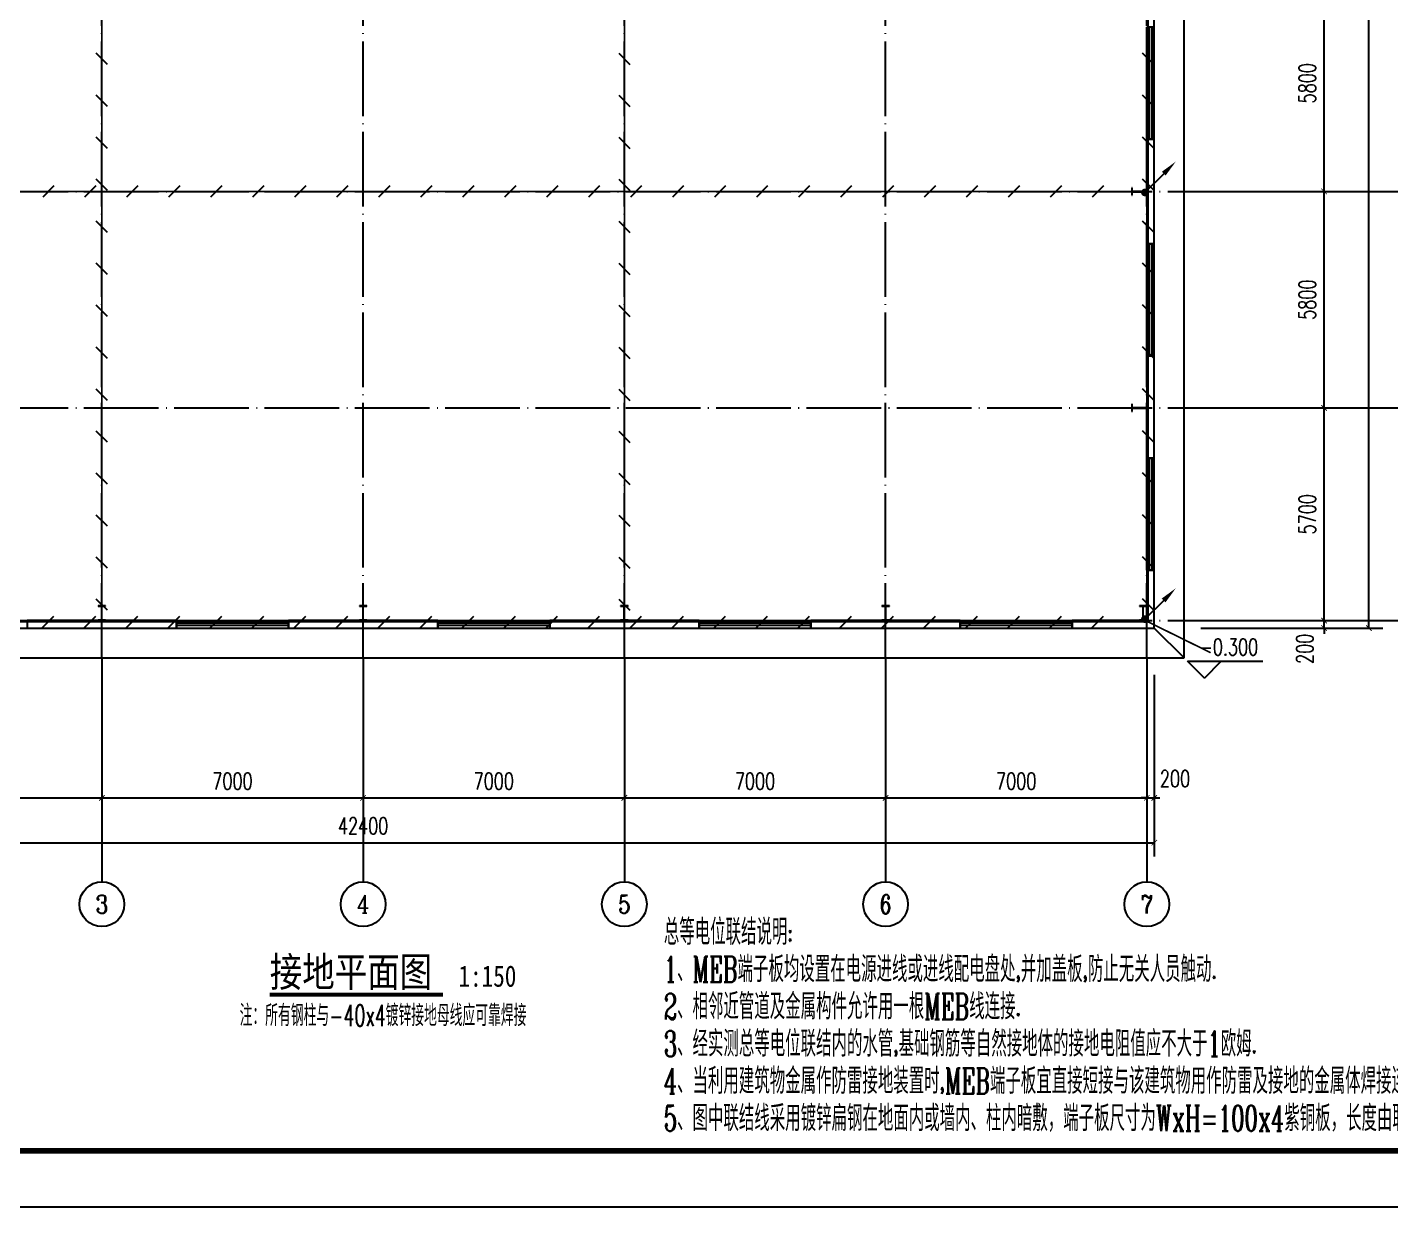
# Model space of a CAD drawing. Extents: x 33088 to 140010, y 13737 to 369010.
# Drawn here: x 67274 to 103810, y 81629 to 113235 of the extents above; entities that cross this region are included whole.
import ezdxf
from ezdxf.enums import TextEntityAlignment as Align

# ---------------------------------------------------------------- set-up
doc = ezdxf.new("R2010")
doc.units = 0
doc.header["$LTSCALE"] = 1000
doc.header["$MEASUREMENT"] = 0
doc.linetypes.add('CENTER2', pattern=[1.14, 0.75, -0.13, 0.13, -0.13])
doc.linetypes.add('DOTE', pattern=[2.42, 2, -0.2, 0.02, -0.2])
doc.layers.get('0').update_dxf_attribs({"linetype": 'CONTINUOUS'})
doc.layers.get('DEFPOINTS').update_dxf_attribs({"linetype": 'CONTINUOUS'})
for name, color, linetype in [('AXIS', 3, 'CONTINUOUS'), ('AXIS_TEXT', 7, 'CONTINUOUS'), ('COLUMN', 99, 'CONTINUOUS'), ('DIM_ELEV', 3, 'CONTINUOUS'), ('DOTE', 1, 'DOTE'), ('GROUND', 2, 'CONTINUOUS'), ('LWIRE', 4, 'CONTINUOUS'), ('PUB_TEXT', 7, 'CONTINUOUS'), ('PUB_TITLE', 4, 'CONTINUOUS'), ('SHTLN', 4, 'CONTINUOUS'), ('TEL_SYMB', 3, 'CONTINUOUS'), ('TEL_TEXT', 7, 'CONTINUOUS'), ('WALL', 9, 'CONTINUOUS'), ('WINDOW', 99, 'CONTINUOUS'), ('WIRE-接地', 4, 'CONTINUOUS'), ('WIRE-照明', 1, 'CONTINUOUS')]:
    doc.layers.add(name, color=color, linetype=linetype)
doc.styles.add('_TCH_AXIS', font='COMPLEX', dxfattribs={"bigfont": 'GBCBIG'})
doc.styles.add('_TCH_DIM', font='SIMPLEX', dxfattribs={"bigfont": 'GBCBIG'})
doc.styles.add('COMPLEX', font='COMPLEX')
doc.styles.add('DIM_FONT', font='SIMPLEX', dxfattribs={"width": 0.7, "bigfont": 'GBCBIG'})
doc.styles.get("Standard").update_dxf_attribs({"font": 'gbenor.shx', "bigfont": 'gbcbig.shx'})
doc.styles.add('STY53', font='COMPLEX', dxfattribs={"width": 0.6, "bigfont": 'HZTXT'})
doc.styles.add('新宋体', font='', dxfattribs={"width": 0.8})
doc.styles.get('新宋体').set_extended_font_data('NSimSun')
doc.dimstyles.new('DIMN150', dxfattribs={"dimscale": 1.5, "dimtxt": 300, "dimasz": 100, "dimexe": 250, "dimexo": 300, "dimgap": 150, "dimtad": 1, "dimdec": 0, "dimzin": 0, "dimtxsty": 'DIM_FONT', "dimblk": 'ARCHTICK', "dimcen": 0.09, "dimclrt": 7, "dimazin": 3, "dimtfac": 1, "dimtdec": 0, "dimtix": 1, "dimtmove": 0, "dimatfit": 3, "dimtolj": 1, "dimtzin": 0})

# ---------------------------------------------------------------- blocks, each defined once
blk = doc.blocks.new('_AXISO')
blk.add_circle((0, 0), 0.5)
at = {"layer": 'AXIS_TEXT', "style": 'COMPLEX', "width": 1.041667}
blk.add_attdef('A', text='', height=0.56, dxfattribs=at).set_placement((-0.25, -0.28), (0.25, -0.28), align=Align.FIT)
blk = doc.blocks.new('_ARCHTICK')
at = {"color": 0, "linetype": 'BYBLOCK', "const_width": 0.15}
blk.add_lwpolyline([(-0.5, -0.5), (0.5, 0.5)], dxfattribs=at)
blk = doc.blocks.new('*D47')
at = {"layer": 'AXIS', "color": 0}
for p, q in [((1861107, 54760), (1861107, 49885)), ((1903507, 54760), (1903507, 49885)), ((1861107, 50260), (1903507, 50260))]:
    blk.add_line(p, q, dxfattribs=at)
at = {"layer": 'DEFPOINTS', "color": 0}
for p in [(1861107, 55210), (1903507, 55210), (1903507, 50260)]:
    blk.add_point(p, dxfattribs=at)
at = {"layer": 'AXIS', "color": 0, "xscale": 150, "yscale": 150, "zscale": 150, "rotation": 180}
blk.add_blockref('_ARCHTICK', (1861107, 50260), dxfattribs=at)
at = {"layer": 'AXIS', "color": 0, "xscale": 150, "yscale": 150, "zscale": 150}
blk.add_blockref('_ARCHTICK', (1903507, 50260), dxfattribs=at)
at = {"layer": 'AXIS', "color": 7, "insert": (1882307, 50710), "char_height": 450, "attachment_point": 5, "style": 'DIM_FONT'}
blk.add_mtext('\\A1;42400', dxfattribs=at)
blk = doc.blocks.new('*D50')
at = {"layer": 'AXIS', "color": 0}
for p, q in [((1868307, 54760), (1868307, 51085)), ((1875307, 54760), (1875307, 51085)), ((1868307, 51460), (1875307, 51460))]:
    blk.add_line(p, q, dxfattribs=at)
at = {"layer": 'DEFPOINTS', "color": 0}
for p in [(1868307, 55210), (1875307, 55210), (1875307, 51460)]:
    blk.add_point(p, dxfattribs=at)
at = {"layer": 'AXIS', "color": 0, "xscale": 150, "yscale": 150, "zscale": 150, "rotation": 180}
blk.add_blockref('_ARCHTICK', (1868307, 51460), dxfattribs=at)
at = {"layer": 'AXIS', "color": 0, "xscale": 150, "yscale": 150, "zscale": 150}
blk.add_blockref('_ARCHTICK', (1875307, 51460), dxfattribs=at)
at = {"layer": 'AXIS', "color": 7, "insert": (1871807, 51910), "char_height": 450, "attachment_point": 5, "style": 'DIM_FONT'}
blk.add_mtext('\\A1;7000', dxfattribs=at)
blk = doc.blocks.new('*D51')
at = {"layer": 'AXIS', "color": 0}
for p, q in [((1875307, 54760), (1875307, 51085)), ((1882307, 54760), (1882307, 51085)), ((1875307, 51460), (1882307, 51460))]:
    blk.add_line(p, q, dxfattribs=at)
at = {"layer": 'DEFPOINTS', "color": 0}
for p in [(1875307, 55210), (1882307, 55210), (1882307, 51460)]:
    blk.add_point(p, dxfattribs=at)
at = {"layer": 'AXIS', "color": 0, "xscale": 150, "yscale": 150, "zscale": 150, "rotation": 180}
blk.add_blockref('_ARCHTICK', (1875307, 51460), dxfattribs=at)
at = {"layer": 'AXIS', "color": 0, "xscale": 150, "yscale": 150, "zscale": 150}
blk.add_blockref('_ARCHTICK', (1882307, 51460), dxfattribs=at)
at = {"layer": 'AXIS', "color": 7, "insert": (1878807, 51910), "char_height": 450, "attachment_point": 5, "style": 'DIM_FONT'}
blk.add_mtext('\\A1;7000', dxfattribs=at)
blk = doc.blocks.new('*D52')
at = {"layer": 'AXIS', "color": 0}
for p, q in [((1882307, 54760), (1882307, 51085)), ((1889307, 54760), (1889307, 51085)), ((1882307, 51460), (1889307, 51460))]:
    blk.add_line(p, q, dxfattribs=at)
at = {"layer": 'DEFPOINTS', "color": 0}
for p in [(1882307, 55210), (1889307, 55210), (1889307, 51460)]:
    blk.add_point(p, dxfattribs=at)
at = {"layer": 'AXIS', "color": 0, "xscale": 150, "yscale": 150, "zscale": 150, "rotation": 180}
blk.add_blockref('_ARCHTICK', (1882307, 51460), dxfattribs=at)
at = {"layer": 'AXIS', "color": 0, "xscale": 150, "yscale": 150, "zscale": 150}
blk.add_blockref('_ARCHTICK', (1889307, 51460), dxfattribs=at)
at = {"layer": 'AXIS', "color": 7, "insert": (1885807, 51910), "char_height": 450, "attachment_point": 5, "style": 'DIM_FONT'}
blk.add_mtext('\\A1;7000', dxfattribs=at)
blk = doc.blocks.new('*D53')
at = {"layer": 'AXIS', "color": 0}
for p, q in [((1889307, 54760), (1889307, 51085)), ((1896307, 54760), (1896307, 51085)), ((1889307, 51460), (1896307, 51460))]:
    blk.add_line(p, q, dxfattribs=at)
at = {"layer": 'DEFPOINTS', "color": 0}
for p in [(1889307, 55210), (1896307, 55210), (1896307, 51460)]:
    blk.add_point(p, dxfattribs=at)
at = {"layer": 'AXIS', "color": 0, "xscale": 150, "yscale": 150, "zscale": 150, "rotation": 180}
blk.add_blockref('_ARCHTICK', (1889307, 51460), dxfattribs=at)
at = {"layer": 'AXIS', "color": 0, "xscale": 150, "yscale": 150, "zscale": 150}
blk.add_blockref('_ARCHTICK', (1896307, 51460), dxfattribs=at)
at = {"layer": 'AXIS', "color": 7, "insert": (1892807, 51910), "char_height": 450, "attachment_point": 5, "style": 'DIM_FONT'}
blk.add_mtext('\\A1;7000', dxfattribs=at)
blk = doc.blocks.new('*D54')
at = {"layer": 'AXIS', "color": 0}
for p, q in [((1896307, 54760), (1896307, 51085)), ((1903307, 54760), (1903307, 51085)), ((1896307, 51460), (1903307, 51460))]:
    blk.add_line(p, q, dxfattribs=at)
at = {"layer": 'DEFPOINTS', "color": 0}
for p in [(1896307, 55210), (1903307, 55210), (1903307, 51460)]:
    blk.add_point(p, dxfattribs=at)
at = {"layer": 'AXIS', "color": 0, "xscale": 150, "yscale": 150, "zscale": 150, "rotation": 180}
blk.add_blockref('_ARCHTICK', (1896307, 51460), dxfattribs=at)
at = {"layer": 'AXIS', "color": 0, "xscale": 150, "yscale": 150, "zscale": 150}
blk.add_blockref('_ARCHTICK', (1903307, 51460), dxfattribs=at)
at = {"layer": 'AXIS', "color": 7, "insert": (1899807, 51910), "char_height": 450, "attachment_point": 5, "style": 'DIM_FONT'}
blk.add_mtext('\\A1;7000', dxfattribs=at)
blk = doc.blocks.new('*D55')
at = {"layer": 'AXIS', "color": 0}
for p, q in [((1903307, 54760), (1903307, 51085)), ((1903507, 54760), (1903507, 51085)), ((1903307, 51460), (1903157, 51460)), ((1903307, 51460), (1903507, 51460)), ((1903507, 51460), (1903657, 51460))]:
    blk.add_line(p, q, dxfattribs=at)
at = {"layer": 'DEFPOINTS', "color": 0}
for p in [(1903307, 55210), (1903507, 55210), (1903507, 51460)]:
    blk.add_point(p, dxfattribs=at)
at = {"layer": 'AXIS', "color": 0, "xscale": 150, "yscale": 150, "zscale": 150}
blk.add_blockref('_ARCHTICK', (1903307, 51460), dxfattribs=at)
at = {"layer": 'AXIS', "color": 0, "xscale": 150, "yscale": 150, "zscale": 150, "rotation": 180}
blk.add_blockref('_ARCHTICK', (1903507, 51460), dxfattribs=at)
at = {"layer": 'AXIS', "color": 7, "insert": (1904062, 51977), "char_height": 450, "attachment_point": 5, "style": 'DIM_FONT'}
blk.add_mtext('\\A1;200', dxfattribs=at)
blk = doc.blocks.new('*D65')
at = {"layer": 'AXIS', "color": 0}
for p, q in [((1904757, 91010), (1909632, 91010)), ((1909257, 56010), (1909257, 91010)), ((1904757, 56010), (1909632, 56010))]:
    blk.add_line(p, q, dxfattribs=at)
at = {"layer": 'DEFPOINTS', "color": 0}
for p in [(1904307, 91010), (1909257, 91010), (1904307, 56010)]:
    blk.add_point(p, dxfattribs=at)
at = {"layer": 'AXIS', "color": 0, "xscale": 150, "yscale": 150, "zscale": 150}
for p, rotation in [((1909257, 91010), 90), ((1909257, 56010), 270)]:
    blk.add_blockref('_ARCHTICK', p, dxfattribs=dict(at, rotation=rotation))
at = {"layer": 'AXIS', "color": 7, "insert": (1908807, 73510), "char_height": 450, "attachment_point": 5, "rotation": 90, "style": 'DIM_FONT'}
blk.add_mtext('\\A1;35000', dxfattribs=at)
blk = doc.blocks.new('*D66')
at = {"layer": 'AXIS', "color": 0}
for p, q in [((1908057, 56210), (1908057, 56360)), ((1904757, 56210), (1908432, 56210)), ((1904757, 56010), (1908432, 56010)), ((1908057, 56010), (1908057, 56210)), ((1908057, 56010), (1908057, 55860))]:
    blk.add_line(p, q, dxfattribs=at)
at = {"layer": 'DEFPOINTS', "color": 0}
for p in [(1904307, 56210), (1904307, 56010), (1908057, 56210)]:
    blk.add_point(p, dxfattribs=at)
at = {"layer": 'AXIS', "color": 0, "xscale": 150, "yscale": 150, "zscale": 150}
for p, rotation in [((1908057, 56210), 270), ((1908057, 56010), 90)]:
    blk.add_blockref('_ARCHTICK', p, dxfattribs=dict(at, rotation=rotation))
at = {"layer": 'AXIS', "color": 7, "insert": (1907540, 55455), "char_height": 450, "attachment_point": 5, "rotation": 90, "style": 'DIM_FONT'}
blk.add_mtext('\\A1;200', dxfattribs=at)
blk = doc.blocks.new('*D67')
at = {"layer": 'AXIS', "color": 0}
for p, q in [((1904757, 61910), (1908432, 61910)), ((1908057, 56210), (1908057, 61910)), ((1904757, 56210), (1908432, 56210))]:
    blk.add_line(p, q, dxfattribs=at)
at = {"layer": 'DEFPOINTS', "color": 0}
for p in [(1904307, 61910), (1908057, 61910), (1904307, 56210)]:
    blk.add_point(p, dxfattribs=at)
at = {"layer": 'AXIS', "color": 0, "xscale": 150, "yscale": 150, "zscale": 150}
for p, rotation in [((1908057, 61910), 90), ((1908057, 56210), 270)]:
    blk.add_blockref('_ARCHTICK', p, dxfattribs=dict(at, rotation=rotation))
at = {"layer": 'AXIS', "color": 7, "insert": (1907607, 59060), "char_height": 450, "attachment_point": 5, "rotation": 90, "style": 'DIM_FONT'}
blk.add_mtext('\\A1;5700', dxfattribs=at)
blk = doc.blocks.new('*D68')
at = {"layer": 'AXIS', "color": 0}
for p, q in [((1904757, 67710), (1908432, 67710)), ((1908057, 61910), (1908057, 67710)), ((1904757, 61910), (1908432, 61910))]:
    blk.add_line(p, q, dxfattribs=at)
at = {"layer": 'DEFPOINTS', "color": 0}
for p in [(1904307, 67710), (1908057, 67710), (1904307, 61910)]:
    blk.add_point(p, dxfattribs=at)
at = {"layer": 'AXIS', "color": 0, "xscale": 150, "yscale": 150, "zscale": 150}
for p, rotation in [((1908057, 67710), 90), ((1908057, 61910), 270)]:
    blk.add_blockref('_ARCHTICK', p, dxfattribs=dict(at, rotation=rotation))
at = {"layer": 'AXIS', "color": 7, "insert": (1907607, 64810), "char_height": 450, "attachment_point": 5, "rotation": 90, "style": 'DIM_FONT'}
blk.add_mtext('\\A1;5800', dxfattribs=at)
blk = doc.blocks.new('*D69')
at = {"layer": 'AXIS', "color": 0}
for p, q in [((1904757, 73510), (1908432, 73510)), ((1908057, 67710), (1908057, 73510)), ((1904757, 67710), (1908432, 67710))]:
    blk.add_line(p, q, dxfattribs=at)
at = {"layer": 'DEFPOINTS', "color": 0}
for p in [(1904307, 73510), (1908057, 73510), (1904307, 67710)]:
    blk.add_point(p, dxfattribs=at)
at = {"layer": 'AXIS', "color": 0, "xscale": 150, "yscale": 150, "zscale": 150}
for p, rotation in [((1908057, 73510), 90), ((1908057, 67710), 270)]:
    blk.add_blockref('_ARCHTICK', p, dxfattribs=dict(at, rotation=rotation))
at = {"layer": 'AXIS', "color": 7, "insert": (1907607, 70610), "char_height": 450, "attachment_point": 5, "rotation": 90, "style": 'DIM_FONT'}
blk.add_mtext('\\A1;5800', dxfattribs=at)
blk = doc.blocks.new('$WINLIB2D$00000001')
for p, q in [((-0.5, 0.5), (0.5, 0.5)), ((-0.5, 0.5), (-0.5, -0.5)), ((0.5, -0.5), (0.5, 0.5)), ((0.5, 0.167), (-0.5, 0.167)), ((0.5, -0.167), (-0.5, -0.167)), ((-0.5, -0.5), (0.5, -0.5))]:
    blk.add_line(p, q)
blk = doc.blocks.new('$TELECSYS$00000008')
blk.add_line((0.4, 0.4), (-0.4, -0.4))
blk = doc.blocks.new('$TELECSYS$00000079')
for p, q in [((0.7, 0.7), (0, 0)), ((0.104, 0.104), (0.104, 0.104)), ((-0.104, -0.104), (-0.104, -0.104))]:
    blk.add_line(p, q)
at = {"const_width": 0.142}
blk.add_lwpolyline([(-0.071, 0, 1), (0.071, 0, 1)], format="xyb", close=True, dxfattribs=at)
blk.add_solid([(0.63, 0.77), (0.77, 0.63), (1.15, 1.15)])
at = {"width": 0.8, "flags": 9}
blk.add_attdef('A', (0, 0), '', height=0.00002, dxfattribs=at)
blk = doc.blocks.new('QW1')
at = {"layer": 'AXIS', "color": 8}
for p, q in [((1904307.3, 67709.9), (1910307.3, 67709.9)), ((1904307.3, 61909.9), (1910307.3, 61909.9)), ((1904307.3, 56209.9), (1910307.3, 56209.9)), ((1875307.3, 55209.9), (1875307.3, 49209.9)), ((1882307.3, 55209.9), (1882307.3, 49209.9)), ((1889307.3, 55209.9), (1889307.3, 49209.9)), ((1896307.3, 55209.9), (1896307.3, 49209.9)), ((1903307.3, 55209.9), (1903307.3, 49209.9))]:
    blk.add_line(p, q, dxfattribs=at)
at = {"layer": 'COLUMN', "color": 8}
for p, q in [((1902917.3, 67809.9), (1902907.3, 67809.9)), ((1902907.3, 67809.9), (1902907.3, 67609.9)), ((1902907.3, 67609.9), (1902917.3, 67609.9)), ((1902917.3, 67713.7), (1902917.3, 67809.9)), ((1902922.3, 67708.7), (1902917.3, 67713.7)), ((1902917.3, 67697.7), (1902922.3, 67702.7)), ((1902917.3, 67609.9), (1902917.3, 67697.7)), ((1903292.3, 67708.7), (1902922.3, 67708.7)), ((1902922.3, 67702.7), (1903292.3, 67702.7)), ((1903297.3, 67713.7), (1903292.3, 67708.7)), ((1903292.3, 67702.7), (1903297.3, 67697.7)), ((1903307.3, 67809.9), (1903297.3, 67809.9)), ((1903297.3, 67809.9), (1903297.3, 67713.7)), ((1903297.3, 67697.7), (1903297.3, 67609.9)), ((1903297.3, 67609.9), (1903307.3, 67609.9)), ((1903307.3, 67609.9), (1903307.3, 67809.9)), ((1902917.3, 62009.9), (1902907.3, 62009.9)), ((1902907.3, 62009.9), (1902907.3, 61809.9)), ((1902907.3, 61809.9), (1902917.3, 61809.9)), ((1902917.3, 61913.7), (1902917.3, 62009.9)), ((1902922.3, 61908.7), (1902917.3, 61913.7)), ((1902917.3, 61897.7), (1902922.3, 61902.7)), ((1902917.3, 61809.9), (1902917.3, 61897.7)), ((1903292.3, 61908.7), (1902922.3, 61908.7)), ((1902922.3, 61902.7), (1903292.3, 61902.7)), ((1903297.3, 61913.7), (1903292.3, 61908.7)), ((1903292.3, 61902.7), (1903297.3, 61897.7)), ((1903307.3, 62009.9), (1903297.3, 62009.9)), ((1903297.3, 62009.9), (1903297.3, 61913.7)), ((1903297.3, 61897.7), (1903297.3, 61809.9)), ((1903297.3, 61809.9), (1903307.3, 61809.9)), ((1903307.3, 61809.9), (1903307.3, 62009.9)), ((1875407.3, 56609.9), (1875207.3, 56609.9)), ((1875207.3, 56609.9), (1875207.3, 56599.9)), ((1875207.3, 56599.9), (1875295.1, 56599.9)), ((1875295.1, 56599.9), (1875300.1, 56594.9)), ((1875300.1, 56594.9), (1875300.1, 56224.9)), ((1875306.1, 56594.9), (1875311.1, 56599.9)), ((1875306.1, 56224.9), (1875306.1, 56594.9)), ((1875311.1, 56599.9), (1875407.3, 56599.9)), ((1875407.3, 56599.9), (1875407.3, 56609.9)), ((1882407.3, 56609.9), (1882207.3, 56609.9)), ((1882207.3, 56609.9), (1882207.3, 56599.9)), ((1882207.3, 56599.9), (1882295.1, 56599.9)), ((1882295.1, 56599.9), (1882300.1, 56594.9)), ((1882300.1, 56594.9), (1882300.1, 56224.9)), ((1882306.1, 56594.9), (1882311.1, 56599.9)), ((1882306.1, 56224.9), (1882306.1, 56594.9)), ((1882311.1, 56599.9), (1882407.3, 56599.9)), ((1882407.3, 56599.9), (1882407.3, 56609.9)), ((1889407.3, 56609.9), (1889207.3, 56609.9)), ((1889207.3, 56609.9), (1889207.3, 56599.9)), ((1889207.3, 56599.9), (1889295.1, 56599.9)), ((1889295.1, 56599.9), (1889300.1, 56594.9)), ((1889300.1, 56594.9), (1889300.1, 56224.9)), ((1889306.1, 56594.9), (1889311.1, 56599.9)), ((1889306.1, 56224.9), (1889306.1, 56594.9)), ((1889311.1, 56599.9), (1889407.3, 56599.9)), ((1889407.3, 56599.9), (1889407.3, 56609.9)), ((1896407.3, 56609.9), (1896207.3, 56609.9)), ((1896207.3, 56609.9), (1896207.3, 56599.9)), ((1896207.3, 56599.9), (1896295.1, 56599.9)), ((1896295.1, 56599.9), (1896300.1, 56594.9)), ((1896300.1, 56594.9), (1896300.1, 56224.9)), ((1896306.1, 56594.9), (1896311.1, 56599.9)), ((1896306.1, 56224.9), (1896306.1, 56594.9)), ((1896311.1, 56599.9), (1896407.3, 56599.9)), ((1896407.3, 56599.9), (1896407.3, 56609.9)), ((1903307.3, 56609.9), (1903107.3, 56609.9)), ((1903107.3, 56609.9), (1903107.3, 56599.9)), ((1903107.3, 56599.9), (1903195.1, 56599.9)), ((1903195.1, 56599.9), (1903200.1, 56594.9)), ((1903200.1, 56594.9), (1903200.1, 56224.9)), ((1903206.1, 56594.9), (1903211.1, 56599.9)), ((1903206.1, 56224.9), (1903206.1, 56594.9)), ((1903211.1, 56599.9), (1903307.3, 56599.9)), ((1903307.3, 56599.9), (1903307.3, 56609.9)), ((1875295.1, 56219.9), (1875207.3, 56219.9)), ((1875207.3, 56219.9), (1875207.3, 56209.9)), ((1875207.3, 56209.9), (1875407.3, 56209.9)), ((1875300.1, 56224.9), (1875295.1, 56219.9)), ((1875311.1, 56219.9), (1875306.1, 56224.9)), ((1875407.3, 56219.9), (1875311.1, 56219.9)), ((1875407.3, 56209.9), (1875407.3, 56219.9)), ((1882295.1, 56219.9), (1882207.3, 56219.9)), ((1882207.3, 56219.9), (1882207.3, 56209.9)), ((1882207.3, 56209.9), (1882407.3, 56209.9)), ((1882300.1, 56224.9), (1882295.1, 56219.9)), ((1882311.1, 56219.9), (1882306.1, 56224.9)), ((1882407.3, 56219.9), (1882311.1, 56219.9)), ((1882407.3, 56209.9), (1882407.3, 56219.9)), ((1889295.1, 56219.9), (1889207.3, 56219.9)), ((1889207.3, 56219.9), (1889207.3, 56209.9)), ((1889207.3, 56209.9), (1889407.3, 56209.9)), ((1889300.1, 56224.9), (1889295.1, 56219.9)), ((1889311.1, 56219.9), (1889306.1, 56224.9)), ((1889407.3, 56219.9), (1889311.1, 56219.9)), ((1889407.3, 56209.9), (1889407.3, 56219.9)), ((1896295.1, 56219.9), (1896207.3, 56219.9)), ((1896207.3, 56219.9), (1896207.3, 56209.9)), ((1896207.3, 56209.9), (1896407.3, 56209.9)), ((1896300.1, 56224.9), (1896295.1, 56219.9)), ((1896311.1, 56219.9), (1896306.1, 56224.9)), ((1896407.3, 56219.9), (1896311.1, 56219.9)), ((1896407.3, 56209.9), (1896407.3, 56219.9)), ((1903195.1, 56219.9), (1903107.3, 56219.9)), ((1903107.3, 56219.9), (1903107.3, 56209.9)), ((1903107.3, 56209.9), (1903307.3, 56209.9)), ((1903200.1, 56224.9), (1903195.1, 56219.9)), ((1903211.1, 56219.9), (1903206.1, 56224.9)), ((1903307.3, 56219.9), (1903211.1, 56219.9)), ((1903307.3, 56209.9), (1903307.3, 56219.9))]:
    blk.add_line(p, q, dxfattribs=at)
at = {"layer": 'DIM_ELEV', "color": 8}
for p, q in [((1904849.8, 54672.6), (1904399.8, 55122.6)), ((1904399.8, 55122.6), (1906419.6, 55122.6)), ((1904849.8, 54672.6), (1905299.8, 55122.6))]:
    blk.add_line(p, q, dxfattribs=at)
at = {"layer": 'DOTE', "color": 8}
for p, q in [((1875307.3, 55209.9), (1875307.3, 91809.9)), ((1882307.3, 55209.9), (1882307.3, 91809.9)), ((1889307.3, 55209.9), (1889307.3, 91809.9)), ((1896307.3, 55209.9), (1896307.3, 91809.9)), ((1903307.3, 55209.9), (1903307.3, 91809.9)), ((1860307.3, 67709.9), (1904307.3, 67709.9)), ((1860307.3, 61909.9), (1904307.3, 61909.9)), ((1860307.3, 56209.9), (1904307.3, 56209.9))]:
    blk.add_line(p, q, dxfattribs=at)
at = {"layer": 'GROUND', "color": 8}
for p, q in [((1904307.3, 55209.9), (1904307.3, 91809.9)), ((1903507.3, 56009.9), (1903507.3, 91009.9)), ((1861107.3, 56009.9), (1903507.3, 56009.9)), ((1903507.3, 56009.9), (1904307.3, 55209.9)), ((1860307.3, 55209.9), (1904307.3, 55209.9))]:
    blk.add_line(p, q, dxfattribs=at)
at = {"layer": 'WALL', "color": 8}
for p, q in [((1903507.3, 69109.9), (1903307.3, 69109.9)), ((1903307.3, 69109.9), (1903307.3, 67809.9)), ((1903507.3, 67707.8), (1903507.3, 69109.9)), ((1903307.3, 67609.9), (1903307.3, 66309.9)), ((1903507.3, 66309.9), (1903507.3, 67707.8)), ((1903307.3, 66309.9), (1903507.3, 66309.9)), ((1903507.3, 63309.9), (1903307.3, 63309.9)), ((1903307.3, 63309.9), (1903307.3, 62009.9)), ((1903507.3, 61907.8), (1903507.3, 63309.9)), ((1903307.3, 61809.9), (1903307.3, 60559.9)), ((1903507.3, 60559.9), (1903507.3, 61907.8)), ((1903307.3, 60559.9), (1903507.3, 60559.9)), ((1903507.3, 57559.9), (1903307.3, 57559.9)), ((1903307.3, 57559.9), (1903307.3, 56609.9)), ((1903507.3, 56009.9), (1903507.3, 57559.9)), ((1903307.3, 56599.9), (1903307.3, 56219.9)), ((1875207.3, 56209.9), (1873307.3, 56209.9)), ((1873307.3, 56209.9), (1873307.3, 56009.9)), ((1873307.3, 56009.9), (1875305.2, 56009.9)), ((1875305.2, 56009.9), (1877307.3, 56009.9)), ((1877307.3, 56209.9), (1875407.3, 56209.9)), ((1877307.3, 56009.9), (1877307.3, 56209.9)), ((1882207.3, 56209.9), (1880307.3, 56209.9)), ((1880307.3, 56209.9), (1880307.3, 56009.9)), ((1880307.3, 56009.9), (1882305.2, 56009.9)), ((1882305.2, 56009.9), (1884307.3, 56009.9)), ((1884307.3, 56209.9), (1882407.3, 56209.9)), ((1884307.3, 56009.9), (1884307.3, 56209.9)), ((1889207.3, 56209.9), (1887307.3, 56209.9)), ((1887307.3, 56209.9), (1887307.3, 56009.9)), ((1887307.3, 56009.9), (1889305.2, 56009.9)), ((1889305.2, 56009.9), (1891307.3, 56009.9)), ((1891307.3, 56209.9), (1889407.3, 56209.9)), ((1891307.3, 56009.9), (1891307.3, 56209.9)), ((1896207.3, 56209.9), (1894307.3, 56209.9)), ((1894307.3, 56209.9), (1894307.3, 56009.9)), ((1894307.3, 56009.9), (1896305.2, 56009.9)), ((1896305.2, 56009.9), (1898307.3, 56009.9)), ((1898307.3, 56209.9), (1896407.3, 56209.9)), ((1898307.3, 56009.9), (1898307.3, 56209.9)), ((1903107.3, 56209.9), (1901307.3, 56209.9)), ((1901307.3, 56209.9), (1901307.3, 56009.9)), ((1901307.3, 56009.9), (1903507.3, 56009.9))]:
    blk.add_line(p, q, dxfattribs=at)
at = {"layer": 'AXIS', "color": 8}
ref = blk.add_blockref('_AXISO', (1875307.3, 48609.9), dxfattribs=dict(at, xscale=1200, yscale=1200, zscale=1200))
ref.add_attrib('A', '3', dxfattribs={"layer": 'AXIS_TEXT', "color": 8, "height": 493.2, "style": '_TCH_AXIS'}).set_placement((1875142.9, 48363.3), (1875471.7, 48363.3), align=Align.FIT)
ref = blk.add_blockref('_AXISO', (1882307.3, 48609.9), dxfattribs=dict(at, xscale=1200, yscale=1200, zscale=1200))
ref.add_attrib('A', '4', dxfattribs={"layer": 'AXIS_TEXT', "color": 8, "height": 480.7, "style": '_TCH_AXIS', "width": 0.9375}).set_placement((1882135.6, 48369.5), (1882479, 48369.5), align=Align.FIT)
ref = blk.add_blockref('_AXISO', (1889307.3, 48609.9), dxfattribs=dict(at, xscale=1200, yscale=1200, zscale=1200))
ref.add_attrib('A', '5', dxfattribs={"layer": 'AXIS_TEXT', "color": 8, "height": 493.2, "style": '_TCH_AXIS'}).set_placement((1889142.9, 48363.3), (1889471.7, 48363.3), align=Align.FIT)
ref = blk.add_blockref('_AXISO', (1896307.3, 48609.9), dxfattribs=dict(at, xscale=1200, yscale=1200, zscale=1200))
ref.add_attrib('A', '6', dxfattribs={"layer": 'AXIS_TEXT', "color": 8, "height": 506.1, "style": '_TCH_AXIS', "width": 0.928571}).set_placement((1896150.6, 48356.8), (1896463.9, 48356.8), align=Align.FIT)
ref = blk.add_blockref('_AXISO', (1903307.3, 48609.9), dxfattribs=dict(at, xscale=1200, yscale=1200, zscale=1200))
ref.add_attrib('A', '7', dxfattribs={"layer": 'AXIS_TEXT', "color": 8, "height": 493.2, "style": '_TCH_AXIS'}).set_placement((1903142.9, 48363.3), (1903471.7, 48363.3), align=Align.FIT)
at = {"layer": 'WINDOW', "color": 8, "xscale": 3000, "yscale": 200, "zscale": 3000, "rotation": 90}
for p in [(1903407.3, 70609.9), (1903407.3, 64809.9), (1903407.3, 59059.9)]:
    blk.add_blockref('$WINLIB2D$00000001', p, dxfattribs=at)
at = {"layer": 'WINDOW', "color": 8, "xscale": 3000, "yscale": 200, "zscale": 3000}
for p in [(1878807.3, 56109.9), (1885807.3, 56109.9), (1892807.3, 56109.9), (1899807.3, 56109.9)]:
    blk.add_blockref('$WINLIB2D$00000001', p, dxfattribs=at)
at = {"layer": 'PUB_TEXT', "color": 7, "style": '_TCH_DIM', "width": 0.705882}
blk.add_text('-0.300', height=446.25, dxfattribs=at).set_placement((1904724.6, 55280.1))
at = {"layer": 'AXIS', "color": 8}
for p1, p2, distance, picture, middle in [((1904307.3, 56009.9), (1904307.3, 91009.9), -4950, '*D65', (1908807.3, 73509.9)), ((1904307.3, 67709.9), (1904307.3, 73509.9), -3750, '*D69', (1907607.3, 70609.9)), ((1904307.3, 61909.9), (1904307.3, 67709.9), -3750, '*D68', (1907607.3, 64809.9)), ((1904307.3, 56209.9), (1904307.3, 61909.9), -3750, '*D67', (1907607.3, 59059.9)), ((1861107.3, 55209.9), (1903507.3, 55209.9), -4950, '*D47', (1882307.3, 50709.9)), ((1868307.3, 55209.9), (1875307.3, 55209.9), -3750, '*D50', (1871807.3, 51909.9)), ((1875307.3, 55209.9), (1882307.3, 55209.9), -3750, '*D51', (1878807.3, 51909.9)), ((1882307.3, 55209.9), (1889307.3, 55209.9), -3750, '*D52', (1885807.3, 51909.9)), ((1889307.3, 55209.9), (1896307.3, 55209.9), -3750, '*D53', (1892807.3, 51909.9)), ((1896307.3, 55209.9), (1903307.3, 55209.9), -3750, '*D54', (1899807.3, 51909.9))]:
    dim = blk.add_aligned_dim(p1=p1, p2=p2, distance=distance, dimstyle='DIMN150', dxfattribs=at)
    dim.commit()
    dim.dimension.update_dxf_attribs({"geometry": picture, "text_midpoint": middle})
for base, p1, p2, angle, picture, middle in [((1908057.3, 56209.9), (1904307.3, 56009.9), (1904307.3, 56209.9), 90, '*D66', (1907539.8, 55454.9)), ((1903507.3, 51459.9), (1903307.3, 55209.9), (1903507.3, 55209.9), 0, '*D55', (1904062.3, 51977.4))]:
    dim = blk.add_linear_dim(base=base, p1=p1, p2=p2, angle=angle, dimstyle='DIMN150', dxfattribs=at)
    dim.commit()
    dim.dimension.update_dxf_attribs({"geometry": picture, "text_midpoint": middle, "dimtype": 161})

msp = doc.modelspace()

# ---------------------------------------------------------------- linework, layer by layer
at = {"layer": 'PUB_TITLE'}
msp.add_lwpolyline([(33293, 81629), (122393, 81629), (122393, 144629), (33293, 144629)], close=True, dxfattribs=at)
at = {"layer": 'PUB_TITLE', "const_width": 150}
msp.add_lwpolyline([(37043, 83129), (120893, 83129), (120893, 143129), (37043, 143129)], close=True, dxfattribs=at)
at = {"layer": 'TEL_SYMB', "color": 1, "const_width": 105}
msp.add_lwpolyline([(73773, 87315), (78410, 87315)], dxfattribs=at)
at = {"layer": 'WIRE-接地', "linetype": 'CENTER2', "const_width": 45}
for points in [[(55239, 97295), (55239, 131985), (97310, 131985), (97310, 97301), (55237, 97301)], [(69274, 131985), (69274, 97290)], [(83274, 97290), (83274, 131985)], [(55274, 108835), (97274, 108835)], [(98984, 96476), (97310, 97301)]]:
    msp.add_lwpolyline(points, dxfattribs=at)

# ---------------------------------------------------------------- block references
msp.add_blockref('QW1', (-1806033, 41125))
at = {"layer": 'LWIRE', "xscale": 720, "yscale": 720, "zscale": 720}
for p in [(97222, 108808), (97222, 97374)]:
    msp.add_blockref('$TELECSYS$00000079', p, dxfattribs=at)
at = {"layer": 'SHTLN', "xscale": 375, "yscale": 375, "zscale": 375}
for p, rotation in [((69274, 112388), 270), ((83274, 112387), 90), ((97310, 112393), 270), ((69274, 111263), 270), ((83274, 111262), 90), ((97310, 111268), 270), ((69274, 110138), 270), ((83274, 110137), 90), ((97310, 110143), 270), ((69274, 109013), 270), ((83274, 109012), 90), ((97310, 109018), 270), ((69274, 107888), 270), ((83274, 107887), 90), ((97310, 107893), 270), ((69274, 106763), 270), ((83274, 106762), 90), ((97310, 106768), 270), ((69274, 105638), 270), ((83274, 105637), 90), ((97310, 105643), 270), ((69274, 104513), 270), ((83274, 104512), 90), ((97310, 104518), 270), ((69274, 103388), 270), ((83274, 103387), 90), ((97310, 103393), 270), ((69274, 102263), 270), ((83274, 102262), 90), ((97310, 102268), 270), ((69274, 101138), 270), ((83274, 101137), 90), ((97310, 101143), 270), ((69274, 100013), 270), ((83274, 100012), 90), ((97310, 100018), 270), ((69274, 98888), 270), ((83274, 98887), 90), ((97310, 98893), 270), ((97310, 97768), 270), ((69274, 97763), 270), ((83274, 97762), 90), ((67836, 97301), 180), ((68961, 97301), 180), ((70086, 97301), 180), ((71211, 97301), 180), ((72336, 97301), 180), ((73461, 97301), 180), ((74586, 97301), 180), ((75711, 97301), 180), ((76836, 97301), 180), ((77961, 97301), 180), ((79086, 97301), 180), ((80211, 97301), 180), ((81336, 97301), 180), ((82461, 97301), 180), ((83586, 97301), 180), ((84711, 97301), 180), ((85836, 97301), 180), ((86961, 97301), 180), ((88086, 97301), 180), ((89211, 97301), 180), ((90336, 97301), 180), ((91461, 97301), 180), ((92586, 97301), 180), ((93711, 97301), 180), ((94836, 97301), 180), ((95961, 97301), 180)]:
    msp.add_blockref('$TELECSYS$00000008', p, dxfattribs=dict(at, rotation=rotation))
for p in [(67837, 108835), (68962, 108835), (70087, 108835), (71212, 108835), (72337, 108835), (73462, 108835), (74587, 108835), (75712, 108835), (76837, 108835), (77962, 108835), (79087, 108835), (80212, 108835), (81337, 108835), (82462, 108835), (83587, 108835), (84712, 108835), (85837, 108835), (86962, 108835), (88087, 108835), (89212, 108835), (90337, 108835), (91462, 108835), (92587, 108835), (93712, 108835), (94837, 108835), (95962, 108835)]:
    msp.add_blockref('$TELECSYS$00000008', p, dxfattribs=at)

# ---------------------------------------------------------------- texts
at = {"layer": 'PUB_TEXT', "color": 3, "ltscale": 10, "style": 'STY53', "width": 0.6}
msp.add_text('注：所有钢柱与-40x4镀锌接地母线应可靠焊接', height=571.54, dxfattribs=at).set_placement((72964, 86468))
at = {"layer": 'TEL_TEXT', "color": 1, "style": '新宋体', "width": 0.8}
for s, height, p in [('接地平面图', 797.5, (73773, 87525)), ('1:150', 569.6, (78830, 87525))]:
    msp.add_text(s, height=height, dxfattribs=at).set_placement(p)
at = {"layer": 'WIRE-照明', "color": 3, "linetype": 'CONTINUOUS', "style": 'STY53', "width": 0.6}
for s, height, p in [('总等电位联结说明:', 689.8, (84332, 88646)), ('1、MEB端子板均设置在电源进线或进线配电盘处,并加盖板,防止无关人员触动.', 689.76, (84332, 87648)), ('2、相邻近管道及金属构件允许用一根MEB线连接.', 689.76, (84332, 86650)), ('3、经实测总等电位联结内的水管,基础钢筋等自然接地体的接地电阻值应不大于1欧姆.', 689.76, (84332, 85652)), ('4、当利用建筑物金属作防雷接地装置时,MEB端子板宜直接短接与该建筑物用作防雷及接地的金属体焊接连通.', 689.76, (84332, 84654)), ('5、图中联结线采用镀锌扁钢在地面内或墙内、柱内暗敷，端子板尺寸为WxH=100x4紫铜板，长度由联结数量决定.', 689.76, (84332, 83656))]:
    msp.add_text(s, height=height, dxfattribs=at).set_placement(p)

doc.saveas('drawing.dxf')
